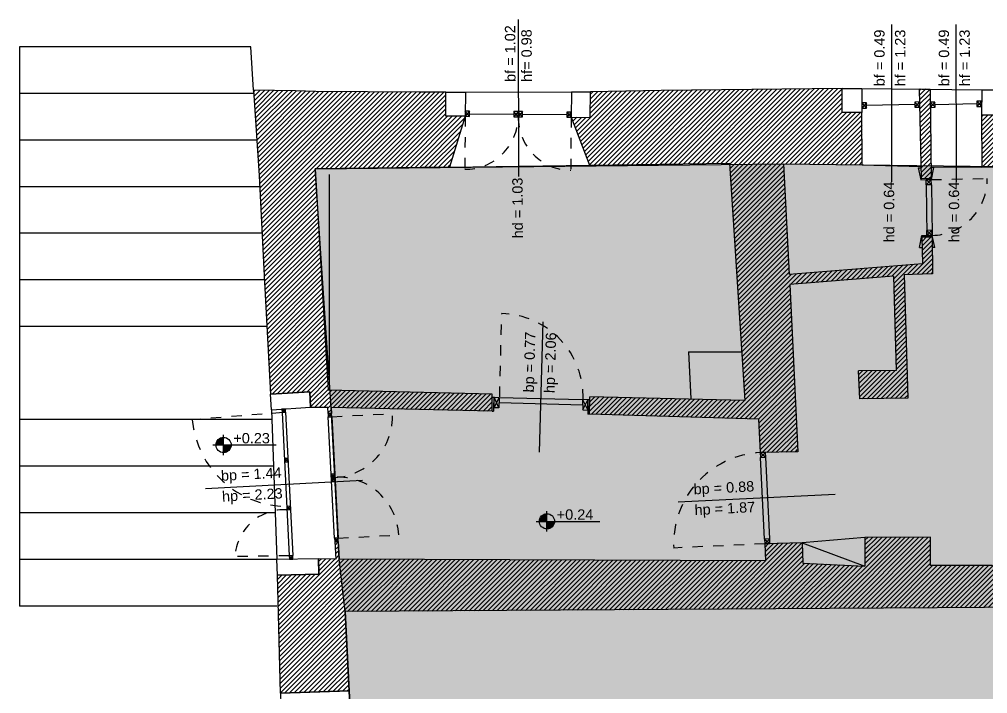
# Model space of a CAD drawing. Header units: millimetres. Extents: x -69 to 235, y 2 to 992.
# Drawn here: x -69.02 to -59.66, y 501.67 to 508.19 of the extents above; entities that cross this region are included whole.
import ezdxf
from ezdxf.enums import TextEntityAlignment as Align

# ---------------------------------------------------------------- set-up
doc = ezdxf.new("R2010")
doc.units = ezdxf.units.MM
doc.header["$LTSCALE"] = 0.01
doc.linetypes.add('HIDDEN2', pattern=[4.7625, 3.175, -1.5875])
for name, color, linetype in [('ob_A_linea_proiezione', 251, 'HIDDEN2'), ('ob_A_linea_v2', 251, 'Continuous'), ('ob_A_muro', 1, 'Continuous'), ('ob_A_muro_r', 252, 'Continuous'), ('ob_cornici corrette', 3, 'Continuous'), ('ob_Q 1_50', 250, 'Continuous'), ('ob_retino chiaro', 254, 'Continuous'), ('ob_serramento_s', 3, 'Continuous')]:
    doc.layers.add(name, color=color, linetype=linetype)
doc.styles.add('STYLE1', font='arial.ttf')

# ---------------------------------------------------------------- blocks, each defined once
blk = doc.blocks.new('hhh-flat-7-flat-1-flat-1-flat-1-flat-1')
at = {"layer": 'ob_Q 1_50'}
for p, q in [((0.3304, 5.6102), (0.3304, 5.8062)), ((0.2572, 5.7146), (0.3236, 5.7811)), ((0.2589, 5.7252), (0.313, 5.7793)), ((0.2593, 5.7079), (0.3304, 5.779)), ((0.2637, 5.7388), (0.2994, 5.7745)), ((0.2681, 5.7079), (0.3304, 5.7701)), ((0.2769, 5.7079), (0.3304, 5.7613)), ((0.2858, 5.7079), (0.3304, 5.7524)), ((0.2946, 5.7079), (0.3304, 5.7436)), ((0.3035, 5.7079), (0.3304, 5.7348)), ((0.3123, 5.7079), (0.3304, 5.7259)), ((0.3211, 5.7079), (0.3304, 5.7171)), ((0.33, 5.7079), (0.3304, 5.7082)), ((0.2274, 5.7079), (0.8398, 5.7079)), ((0.3304, 5.6375), (0.4007, 5.7079)), ((0.3304, 5.6464), (0.3918, 5.7079)), ((0.3304, 5.6552), (0.383, 5.7079)), ((0.3304, 5.6641), (0.3742, 5.7079)), ((0.3304, 5.6729), (0.3653, 5.7079)), ((0.3304, 5.6817), (0.3565, 5.7079)), ((0.3304, 5.6906), (0.3477, 5.7079)), ((0.3304, 5.6994), (0.3388, 5.7079)), ((0.3363, 5.6346), (0.4036, 5.702)), ((0.3467, 5.6362), (0.402, 5.6915)), ((0.3593, 5.6403), (0.3979, 5.6789))]:
    blk.add_line(p, q, dxfattribs=at)
blk.add_circle((0.3304, 5.7079), 0.0735, dxfattribs=at)

msp = doc.modelspace()

# ---------------------------------------------------------------- hatches: boundary and pattern name
at = {"layer": 'ob_A_muro_r'}
h = msp.add_hatch(dxfattribs=at)
h.set_pattern_fill('ANSI31', color=256, scale=0.01)
h.paths.add_polyline_path([(-64.7126, 507.2501), (-64.9009, 507.2501), (-64.8996, 507.4832), (-65.1567, 507.4847), (-66.1557, 507.4884), (-66.3534, 507.4965), (-66.7595, 507.5016), (-66.7046, 506.6798), (-66.6558, 505.71), (-66.5947, 504.567), (-66.2155, 504.5884), (-66.2071, 504.4394), (-66.0412, 504.4394), (-66.0377, 504.379), (-66.0043, 504.3811), (-66.007, 504.4377), (-64.4519, 504.4016), (-64.4519, 504.5655), (-66.0378, 504.6051), (-66.1622, 506.7426), (-64.8657, 506.7603)])
h = msp.add_hatch(dxfattribs=at)
h.set_pattern_fill('ANSI31', color=256, scale=0.01)
h.paths.add_polyline_path([(-54.2768, 507.5479), (-54.3802, 507.547), (-54.3802, 507.5462), (-54.7587, 507.5431), (-56.595, 507.5297), (-56.5967, 507.283), (-56.7806, 507.2837), (-56.5978, 506.8164), (-55.7172, 506.8406), (-55.6508, 504.9208), (-56.1956, 504.9144), (-57.9144, 504.894), (-57.9376, 505.2847), (-57.9438, 505.3736), (-58.0739, 505.365), (-58.0648, 505.2343), (-58.0497, 504.8531), (-58.022, 504.4477), (-58.0111, 504.295), (-57.8808, 504.3044), (-57.8947, 504.4982), (-57.9079, 504.7638), (-56.6166, 504.7791), (-56.5999, 504.5407), (-56.0225, 504.5462), (-56.0225, 504.7862), (-55.6463, 504.7907), (-55.5853, 503.0257), (-56.6272, 503.0033), (-57.7995, 502.9794), (-57.8237, 503.3725), (-57.9537, 503.3645), (-57.9269, 502.9294), (-58.7533, 502.9193), (-59.6203, 502.9128), (-60.217, 502.9109), (-60.2164, 503.1842), (-60.85, 503.1827), (-60.85, 502.9053), (-61.4508, 502.9347), (-61.4574, 503.1305), (-61.8179, 503.1218), (-61.8098, 502.9575), (-65.9313, 502.9728), (-65.9406, 503.1441), (-65.9722, 503.1423), (-65.964, 502.9725), (-66.1301, 502.9767), (-66.1267, 502.8277), (-66.5267, 502.8178), (-66.4979, 501.6772), (-65.8339, 501.7001), (-65.8722, 502.4666), (-60.1517, 502.5038), (-56.489, 502.5276), (-56.4592, 501.5078), (-56.3916, 499.6897), (-56.3745, 499.3758), (-56.054, 499.3888), (-56.0569, 499.4588), (-55.4769, 499.4588), (-55.494, 499.7566), (-55.8251, 499.7477), (-55.923, 501.3686), (-54.2466, 501.3697), (-54.1455, 499.6081), (-53.8103, 499.6122), (-53.8122, 499.7737), (-53.9308, 499.7721), (-54.0223, 501.3657), (-51.9923, 501.3784), (-51.9706, 499.7961), (-53.0723, 499.7826), (-53.0704, 499.6213), (-51.9961, 499.631), (-52.0059, 498.5769), (-56.0058, 498.5394), (-56.0108, 498.6311), (-56.3315, 498.6223), (-56.3315, 498.5824), (-60.1515, 498.5824), (-60.3209, 498.5824), (-60.6796, 498.6189), (-64.9609, 498.6023), (-65.6786, 498.5943), (-65.6799, 498.6429), (-66.3335, 498.6129), (-66.2762, 497.7987), (-66.2331, 497.2612), (-65.8066, 497.278), (-65.7961, 497.0183), (-65.4983, 497.0304), (-65.4997, 497.0659), (-65.3884, 497.0759), (-65.4181, 497.3982), (-65.5305, 497.388), (-65.5572, 497.758), (-65.5709, 498.0217), (-65.5171, 498.0233), (-65.5179, 498.0805), (-65.5235, 498.1772), (-65.3701, 498.1781), (-65.3711, 498.2405), (-65.3362, 498.2403), (-63.7684, 498.2507), (-62.8352, 498.2635), (-62.3996, 498.2645), (-62.3996, 498.159), (-62.1176, 498.1591), (-62.1204, 498.2681), (-61.1095, 498.2707), (-60.4192, 498.276), (-59.2475, 498.2754), (-59.2448, 498.1696), (-58.9347, 498.1733), (-58.9354, 498.2576), (-56.0444, 498.2551), (-56.0442, 498.1862), (-55.7565, 498.1694), (-55.7561, 498.2243), (-54.0787, 498.2392), (-51.0644, 498.2392), (-51.0643, 498.0485), (-50.8398, 498.0485), (-50.8406, 498.2181), (-50.84, 498.2392), (-50.7746, 498.238), (-50.7768, 498.5824), (-50.8013, 498.5824), (-50.7991, 498.8121), (-50.8028, 499.7768), (-50.8024, 500.3174), (-51.0654, 500.3101), (-51.0655, 500.4691), (-51.6733, 500.4414), (-51.6741, 500.4521), (-51.6521, 501.1377), (-51.6296, 502.8717), (-51.6328, 502.9642), (-51.6481, 503.7126), (-51.6579, 504.0367), (-51.6529, 504.2342), (-51.6544, 504.3882), (-51.6609, 504.4416), (-51.6657, 504.4885), (-51.667, 504.7665), (-52.0216, 504.7529), (-52.0106, 504.2611), (-52.2359, 504.2611), (-52.2359, 504.1111), (-52.0102, 504.1111), (-52.0028, 501.5276), (-54.8086, 501.5161), (-55.6424, 501.5126), (-56.0411, 501.511), (-56.0878, 502.5393), (-55.4392, 502.5681), (-55.5734, 506.4318), (-54.2717, 506.4761), (-54.2728, 506.8812), (-54.1171, 506.886), (-54.121, 507.1501), (-54.2709, 507.1479)])
h.paths.add_polyline_path([(-51.6674, 500.1108), (-51.0653, 500.1089), (-51.0644, 498.5824), (-51.6652, 498.5786)], flags=16)
h = msp.add_hatch(dxfattribs=at)
h.set_pattern_fill('ANSI31', color=256, scale=0.01)
h.paths.add_polyline_path([(-60.573, 505.7065), (-60.5462, 504.7959), (-60.9103, 504.7917), (-60.8982, 504.522), (-60.4352, 504.5273), (-60.4696, 505.7204), (-60.3902, 505.7236), (-60.1953, 505.729), (-60.2003, 506.086), (-60.2985, 506.0847), (-60.2939, 505.8245), (-61.581, 505.7221), (-61.6368, 506.7907), (-60.8746, 506.781), (-60.8784, 507.2873), (-61.0707, 507.2873), (-61.0694, 507.5175), (-62.8176, 507.5002), (-63.5015, 507.4858), (-63.5044, 507.2392), (-63.6883, 507.2407), (-63.5102, 506.7789), (-62.1594, 506.7973), (-62.0087, 504.5057), (-63.5083, 504.5419), (-63.5108, 504.3737), (-61.8771, 504.3257), (-61.8612, 504.0015), (-61.4991, 504.0102), (-61.5749, 505.6268)])
h = msp.add_hatch(dxfattribs=at)
h.set_pattern_fill('ANSI31', color=256, scale=0.01)
h.paths.add_polyline_path([(-60.2205, 507.5138), (-60.3237, 507.5154), (-60.3063, 506.6498), (-60.2083, 506.652)])
h = msp.add_hatch(dxfattribs=at)
h.set_pattern_fill('ANSI31', color=256, scale=0.01)
h.paths.add_polyline_path([(-57.8049, 507.2882), (-57.9933, 507.2873), (-57.9931, 507.5204), (-59.5361, 507.5067), (-59.5391, 507.26), (-59.7229, 507.2616), (-59.7197, 506.7575), (-59.3172, 506.7605), (-59.3172, 507.1413), (-58.5136, 507.1413), (-58.5, 506.7666), (-58.1197, 506.7622), (-58.1171, 506.5828), (-58.1159, 506.5021), (-57.9851, 506.5032), (-57.9875, 506.7782), (-57.9559, 506.779)])
at = {"layer": 'ob_retino chiaro'}
h = msp.add_hatch(color=256, dxfattribs=at)
h.dxf.hatch_style = 1
h.paths.add_polyline_path([(-65.6786, 498.5943), (-65.8339, 501.7001), (-65.8722, 502.4666), (-65.9313, 502.9728), (-66.007, 504.4377), (-66.1622, 506.7426), (-61.6368, 506.7907), (-59.3172, 506.7605), (-58.1197, 506.7622), (-55.7171, 506.8369), (-54.2728, 506.8812), (-52.0816, 506.9477), (-52.0106, 504.2611), (-52.0028, 501.5276), (-51.9686, 500.101), (-51.0653, 500.1015), (-51.0644, 498.5824), (-56.0058, 498.5394), (-56.3315, 498.5824), (-60.3209, 498.5824), (-60.6796, 498.6189)])
h = msp.add_hatch(dxfattribs=at)
h.set_pattern_fill('ANGLE', color=256)
h.set_pattern_definition([(0, (122.567, 487.633), (0, 6.985), [5.08, -1.905]), (90, (122.567, 487.633), (-6.985, 4e-16), [5.08, -1.905])])
h.paths.add_polyline_path([(-65.6786, 498.5943), (-65.8339, 501.7001), (-65.8722, 502.4666), (-65.9313, 502.9728), (-66.007, 504.4377), (-66.1622, 506.7426), (-61.6368, 506.7907), (-59.3172, 506.7605), (-58.1197, 506.7622), (-55.7171, 506.8369), (-54.2728, 506.8812), (-52.0816, 506.9477), (-52.0106, 504.2611), (-52.0028, 501.5276), (-51.9686, 500.101), (-51.0653, 500.1015), (-51.0644, 498.5824), (-56.0058, 498.5394), (-56.3315, 498.5824), (-60.3209, 498.5824), (-60.6796, 498.6189)])

# ---------------------------------------------------------------- linework, layer by layer
at = {"layer": 'ob_A_linea_proiezione'}
for p, q in [((-64.7126, 507.2501), (-64.7173, 506.738)), ((-63.6883, 507.2407), (-63.6931, 506.7286)), ((-60.208, 506.6394), (-59.6681, 506.6489)), ((-64.3789, 504.5393), (-64.3595, 505.345)), ((-66.474, 504.3888), (-67.3502, 504.3201)), ((-66.0027, 504.3488), (-65.4164, 504.3793)), ((-65.9417, 503.1763), (-65.3554, 503.2068)), ((-61.8179, 503.1218), (-62.6976, 503.0803)), ((-66.413, 503.005), (-66.9374, 502.9972))]:
    msp.add_line(p, q, dxfattribs=at)
for centre, radius, start, end in [((-64.7126, 507.2501), 0.5121, 269.47265, 359.475), ((-63.6883, 507.2407), 0.5121, 179.4703, 269.47265), ((-60.208, 506.6394), 0.54, 270.76802, 1.01578), ((-64.3787, 504.5399), 0.8054, 358.18232, 88.63845), ((-66.0026, 504.348), 0.5871, 272.97688, 3.06178), ((-66.4315, 504.4048), 0.9226, 185.27146, 269.64135), ((-61.8179, 503.1218), 0.8807, 89.52505, 182.70052), ((-65.9417, 503.1771), 0.5871, 2.89199, 92.97688), ((-66.4596, 502.9729), 0.4777, 86.88928, 177.08369)]:
    msp.add_arc(centre, radius, start, end, dxfattribs=at)
at = {"layer": 'ob_A_linea_v2'}
for p, q in [((-64.7105, 507.4822), (-63.6861, 507.4851)), ((-60.8802, 507.5193), (-59.7207, 507.506)), ((-64.8657, 506.7603), (-63.5102, 506.7789)), ((-60.8746, 506.781), (-60.3105, 506.7652)), ((-60.2099, 506.7626), (-59.7197, 506.7575)), ((-66.5836, 504.4151), (-66.5314, 502.9701)), ((-60.85, 503.1827), (-61.4574, 503.1305)), ((-61.4574, 503.1305), (-60.85, 502.9053))]:
    msp.add_line(p, q, dxfattribs=at)
for points in [[(-69.0212, 507.9201), (-69.0212, 502.5201)], [(-66.783, 507.9201), (-69.0212, 507.9201)], [(-69.0212, 507.9201), (-69.0212, 502.5201)], [(-66.783, 507.9201), (-69.0212, 507.9201)], [(-66.7595, 507.5016), (-66.783, 507.9201)], [(-66.7574, 507.4701), (-69.0212, 507.4701)], [(-66.7273, 507.0201), (-69.0212, 507.0201)], [(-66.6991, 506.5701), (-69.0212, 506.5701)], [(-66.6764, 506.1201), (-69.0212, 506.1201)], [(-66.6537, 505.6701), (-69.0212, 505.6701)], [(-66.6296, 505.2201), (-69.0212, 505.2201)], [(-62.5556, 504.9756), (-62.045, 504.9765)], [(-62.5556, 504.9756), (-62.5333, 504.5204)], [(-66.5802, 504.3201), (-69.0212, 504.3201)], [(-66.5639, 503.8701), (-69.0212, 503.8701)], [(-66.5477, 503.4201), (-69.0212, 503.4201)], [(-66.5314, 502.9701), (-69.0212, 502.9701)], [(-66.5314, 502.5201), (-69.0212, 502.5201)]]:
    msp.add_lwpolyline(points, dxfattribs=at)
for p in [(-66.4249, 503.9299), (-66.402, 503.4683)]:
    msp.add_point(p, dxfattribs=at)
at = {"layer": 'ob_A_muro'}
for p, q in [((-66.7595, 507.5016), (-66.7046, 506.6798)), ((-66.3534, 507.4965), (-66.7595, 507.5016)), ((-66.1557, 507.4884), (-66.3534, 507.4965)), ((-66.1557, 507.4884), (-66.3534, 507.4965)), ((-65.1567, 507.4847), (-66.1557, 507.4884)), ((-64.8996, 507.4832), (-65.1567, 507.4847)), ((-60.3237, 507.5154), (-60.3063, 506.6498)), ((-60.2205, 507.5138), (-60.2083, 506.652)), ((-60.8746, 506.781), (-60.8784, 507.2873)), ((-64.7126, 507.2501), (-64.8657, 506.7603)), ((-63.6883, 507.2407), (-63.5102, 506.7789)), ((-66.7046, 506.6798), (-66.6558, 505.71)), ((-66.7046, 506.6798), (-66.6558, 505.71)), ((-60.3063, 506.6498), (-60.2083, 506.652)), ((-60.2985, 506.0847), (-60.2003, 506.086)), ((-60.2003, 506.086), (-60.1953, 505.729)), ((-60.2939, 505.8245), (-61.581, 505.7221)), ((-60.573, 505.7065), (-61.5749, 505.6268)), ((-60.573, 505.7065), (-60.5462, 504.7959)), ((-60.3902, 505.7236), (-60.4696, 505.7204)), ((-60.4696, 505.7204), (-60.4352, 504.5273)), ((-60.1953, 505.729), (-60.3902, 505.7236)), ((-61.5749, 505.6268), (-61.4991, 504.0102)), ((-60.5462, 504.7959), (-60.9103, 504.7917)), ((-60.8982, 504.522), (-60.9103, 504.7917)), ((-64.4519, 504.4016), (-64.4519, 504.5655)), ((-63.5108, 504.3737), (-63.5083, 504.5419)), ((-60.4352, 504.5273), (-60.8982, 504.522)), ((-66.2071, 504.4394), (-66.0412, 504.4394)), ((-66.0377, 504.379), (-66.0412, 504.4394)), ((-66.0043, 504.3811), (-66.0377, 504.379)), ((-64.4519, 504.4016), (-66.007, 504.4377)), ((-61.8771, 504.3257), (-63.5108, 504.3737)), ((-61.4991, 504.0102), (-61.8612, 504.0015)), ((-60.2164, 503.1842), (-60.85, 503.1827)), ((-60.85, 503.1827), (-60.85, 502.9053)), ((-60.217, 502.9109), (-60.2164, 503.1842)), ((-65.94, 503.1442), (-65.9734, 503.1423)), ((-65.9722, 503.1423), (-65.964, 502.9725)), ((-65.9406, 503.1441), (-65.9313, 502.9728)), ((-61.4574, 503.1305), (-61.8179, 503.1218)), ((-65.964, 502.9725), (-66.1301, 502.9767)), ((-61.8098, 502.9575), (-65.9313, 502.9728)), ((-61.4508, 502.9347), (-60.85, 502.9053)), ((-59.6203, 502.9128), (-60.217, 502.9109)), ((-66.4979, 501.6772), (-66.5267, 502.8185)), ((-60.1517, 502.5038), (-65.8722, 502.4666))]:
    msp.add_line(p, q, dxfattribs=at)
for points in [[(-64.7126, 507.2501), (-64.9009, 507.2501), (-64.8996, 507.4832)], [(-63.6883, 507.2407), (-63.5044, 507.2392), (-63.5015, 507.4858)], [(-61.0694, 507.5175), (-62.8176, 507.5002), (-63.5015, 507.4858), (-63.5015, 507.4858)], [(-60.8784, 507.2873), (-61.0707, 507.2873), (-61.0694, 507.5175)], [(-60.3237, 507.5154), (-60.2205, 507.5138)], [(-59.5361, 507.5067), (-59.5391, 507.26), (-59.7229, 507.2616), (-59.7197, 506.7575), (-59.3172, 506.7605), (-59.3172, 506.7605)], [(-64.8657, 506.7603), (-66.1622, 506.7426)], [(-66.1622, 506.7426), (-66.0378, 504.6051)], [(-63.5102, 506.7789), (-62.1594, 506.7973)], [(-62.1594, 506.7973), (-62.0087, 504.5057)], [(-61.6368, 506.7907), (-61.581, 505.7221)], [(-61.6368, 506.7907), (-60.8746, 506.781)], [(-60.2985, 506.0847), (-60.2939, 505.8245)], [(-66.6558, 505.71), (-66.5947, 504.567)], [(-66.5947, 504.567), (-66.2155, 504.5884), (-66.2071, 504.4394)], [(-64.4519, 504.5655), (-66.0378, 504.6051)], [(-62.0087, 504.5057), (-63.5083, 504.5419)], [(-66.007, 504.4377), (-66.0043, 504.3811)], [(-61.8771, 504.3257), (-61.8612, 504.0015)], [(-61.8179, 503.1218), (-61.8098, 502.9575)], [(-61.4574, 503.1305), (-61.4508, 502.9347)], [(-66.1301, 502.9767), (-66.1267, 502.8277)], [(-66.1267, 502.8277), (-66.5267, 502.8178)], [(-56.489, 502.5276), (-60.1517, 502.5038)], [(-65.8722, 502.4666), (-65.8339, 501.7001)], [(-65.8339, 501.7001), (-66.4979, 501.6772)]]:
    msp.add_lwpolyline(points, dxfattribs=at)
at = {"layer": 'ob_cornici corrette'}
for p, q in [((-64.8996, 507.4832), (-64.7105, 507.4822)), ((-64.7105, 507.4822), (-64.7126, 507.2501)), ((-63.6861, 507.4851), (-63.6883, 507.2407)), ((-63.6861, 507.4851), (-63.5015, 507.4858)), ((-61.0694, 507.5175), (-60.8802, 507.5193)), ((-60.8802, 507.5193), (-60.8784, 507.2873)), ((-59.7207, 507.506), (-59.7229, 507.2616)), ((-59.7207, 507.506), (-59.5361, 507.5067)), ((-66.2155, 504.5884), (-66.5947, 504.567)), ((-66.5836, 504.4151), (-66.5947, 504.567)), ((-66.2071, 504.4394), (-66.2155, 504.5884)), ((-66.5836, 504.4151), (-66.2071, 504.4394)), ((-66.5267, 502.8185), (-66.5314, 502.9707)), ((-66.4979, 501.6772), (-66.4896, 501.4336)), ((-65.8339, 501.7001), (-65.8221, 501.4635))]:
    msp.add_line(p, q, dxfattribs=at)
for points in [[(-66.5267, 502.8178), (-66.1267, 502.8277), (-66.1301, 502.9767), (-66.5314, 502.9701)], [(-66.4979, 501.6772), (-65.8339, 501.7001)]]:
    msp.add_lwpolyline(points, dxfattribs=at)
at = {"layer": 'ob_Q 1_50'}
for p, q in [((-64.2021, 508.1863), (-64.1977, 506.6687)), ((-60.5938, 508.1357), (-60.5938, 506.6181)), ((-59.971, 508.1357), (-59.9666, 506.6181)), ((-63.9608, 505.2641), (-63.9977, 504.0072)), ((-65.7057, 503.7313), (-67.2213, 503.6525)), ((-61.1386, 503.597), (-62.6544, 503.5224))]:
    msp.add_line(p, q, dxfattribs=at)
at = {"layer": 'ob_retino chiaro'}
msp.add_lwpolyline([(-65.6786, 498.5943), (-65.8339, 501.7001), (-65.8722, 502.4666), (-65.9313, 502.9728), (-66.007, 504.4377), (-66.1622, 506.7426), (-61.6368, 506.7907), (-59.3172, 506.7605), (-58.1197, 506.7622), (-55.7171, 506.8369), (-54.2728, 506.8812), (-52.0816, 506.9477), (-52.0106, 504.2611), (-52.0028, 501.5276), (-51.9686, 500.101), (-51.0653, 500.1015), (-51.0644, 498.5824), (-56.0058, 498.5394), (-56.3315, 498.5824), (-60.3209, 498.5824), (-60.6796, 498.6189)], close=True, dxfattribs=at)
at = {"layer": 'ob_serramento_s'}
for p, q in [((-60.8791, 507.3786), (-60.8343, 507.3294)), ((-60.8791, 507.3786), (-60.8343, 507.3294)), ((-60.8352, 507.3794), (-60.8788, 507.3286)), ((-60.8352, 507.3794), (-60.8788, 507.3286)), ((-60.3671, 507.3877), (-60.3207, 507.3385)), ((-60.3671, 507.3877), (-60.3207, 507.3385)), ((-60.3216, 507.3885), (-60.3666, 507.3377)), ((-60.3216, 507.3885), (-60.3666, 507.3377)), ((-60.2186, 507.386), (-60.1722, 507.3368)), ((-60.2186, 507.386), (-60.1722, 507.3368)), ((-60.1731, 507.3868), (-60.2182, 507.336)), ((-60.1731, 507.3868), (-60.2182, 507.336)), ((-59.769, 507.3949), (-59.7234, 507.3448)), ((-59.769, 507.3949), (-59.7234, 507.3448)), ((-59.7235, 507.3957), (-59.7685, 507.344)), ((-59.7235, 507.3957), (-59.7685, 507.344)), ((-64.6699, 507.2997), (-64.7126, 507.2501)), ((-64.6699, 507.2997), (-64.7126, 507.2501)), ((-64.6703, 507.2498), (-64.7121, 507.3001)), ((-64.6703, 507.2498), (-64.7121, 507.3001)), ((-64.2, 507.2954), (-64.2428, 507.2458)), ((-64.2, 507.2954), (-64.2428, 507.2458)), ((-64.2005, 507.2454), (-64.2423, 507.2958)), ((-64.2005, 507.2454), (-64.2423, 507.2958)), ((-64.1577, 507.295), (-64.2005, 507.2454)), ((-64.1577, 507.295), (-64.2005, 507.2454)), ((-64.1582, 507.245), (-64.2, 507.2954)), ((-64.1582, 507.245), (-64.2, 507.2954)), ((-63.6879, 507.2907), (-63.7306, 507.2411)), ((-63.6879, 507.2907), (-63.7306, 507.2411)), ((-63.7302, 507.2911), (-63.6883, 507.2407)), ((-63.7302, 507.2911), (-63.6883, 507.2407)), ((-60.3668, 507.3627), (-60.8348, 507.3544)), ((-60.3668, 507.3627), (-60.8348, 507.3544)), ((-59.7687, 507.369), (-60.1727, 507.3618)), ((-59.7687, 507.369), (-60.1727, 507.3618)), ((-64.6701, 507.2748), (-64.2425, 507.2708)), ((-64.6701, 507.2748), (-64.2425, 507.2708)), ((-64.1579, 507.27), (-63.7304, 507.2661)), ((-64.1579, 507.27), (-63.7304, 507.2661)), ((-60.3348, 506.7517), (-60.3103, 506.7522)), ((-60.3348, 506.7517), (-60.3103, 506.7522)), ((-60.1861, 506.7541), (-60.2098, 506.7536)), ((-60.1861, 506.7541), (-60.2098, 506.7536)), ((-60.3083, 506.6379), (-60.2082, 506.6394)), ((-60.3083, 506.6379), (-60.2082, 506.6394)), ((-60.258, 506.6387), (-60.2073, 506.5894)), ((-60.2573, 506.5885), (-60.258, 506.6387)), ((-60.258, 506.6387), (-60.2073, 506.5894)), ((-60.2573, 506.5885), (-60.258, 506.6387)), ((-60.2573, 506.5885), (-60.2082, 506.6394)), ((-60.2573, 506.5885), (-60.2082, 506.6394)), ((-60.2073, 506.5894), (-60.208, 506.6394)), ((-60.2073, 506.5894), (-60.208, 506.6394)), ((-60.2573, 506.5885), (-60.2507, 506.0985)), ((-60.2573, 506.5885), (-60.2507, 506.0985)), ((-60.2073, 506.5894), (-60.2008, 506.0994)), ((-60.2073, 506.5894), (-60.2008, 506.0994)), ((-60.2987, 506.0981), (-60.2005, 506.0994)), ((-60.2987, 506.0981), (-60.2005, 506.0994)), ((-60.2515, 506.1487), (-60.2008, 506.0994)), ((-60.2507, 506.0985), (-60.2515, 506.1487)), ((-60.2515, 506.1487), (-60.2008, 506.0994)), ((-60.2507, 506.0985), (-60.2515, 506.1487)), ((-60.2507, 506.0985), (-60.2016, 506.1494)), ((-60.2507, 506.0985), (-60.2016, 506.1494)), ((-60.2008, 506.0994), (-60.2015, 506.1494)), ((-60.2008, 506.0994), (-60.2015, 506.1494)), ((-60.3212, 505.9835), (-60.2967, 505.9839)), ((-60.3212, 505.9835), (-60.2967, 505.9839)), ((-60.1744, 505.9842), (-60.1989, 505.9839)), ((-60.1744, 505.9842), (-60.1989, 505.9839)), ((-64.4519, 504.5358), (-64.4339, 504.5358)), ((-64.4519, 504.5358), (-64.4339, 504.5358)), ((-64.4339, 504.5358), (-64.4376, 504.4012)), ((-64.4339, 504.5358), (-64.4376, 504.4012)), ((-64.3839, 504.5346), (-64.4364, 504.4359)), ((-64.3839, 504.5346), (-64.4364, 504.4359)), ((-64.3864, 504.4346), (-64.4339, 504.5358)), ((-64.3864, 504.4346), (-64.4339, 504.5358)), ((-64.3851, 504.4846), (-63.5771, 504.4644)), ((-64.3851, 504.4846), (-63.5771, 504.4644)), ((-64.3839, 504.5346), (-63.5782, 504.5144)), ((-64.3839, 504.5346), (-63.5782, 504.5144)), ((-63.5782, 504.5144), (-63.5282, 504.4132)), ((-63.5782, 504.5144), (-63.5282, 504.4132)), ((-63.576, 504.4144), (-63.5282, 504.5131)), ((-63.576, 504.4144), (-63.5282, 504.5131)), ((-63.5282, 504.5132), (-63.5282, 504.3742)), ((-63.5087, 504.5127), (-63.5282, 504.5132)), ((-63.5282, 504.5132), (-63.5282, 504.3742)), ((-63.5087, 504.5127), (-63.5282, 504.5132)), ((-66.4822, 504.3892), (-66.413, 503.005)), ((-66.4822, 504.3892), (-66.413, 503.005)), ((-66.4478, 504.3914), (-66.3791, 503.0068)), ((-66.4478, 504.3914), (-66.3791, 503.0068)), ((-64.4533, 504.4016), (-64.4376, 504.4012)), ((-64.4533, 504.4016), (-64.4376, 504.4012)), ((-65.9751, 503.1745), (-66.036, 504.3471)), ((-65.9751, 503.1745), (-66.036, 504.3471)), ((-66.0027, 504.3488), (-65.9417, 503.1763)), ((-66.0027, 504.3488), (-65.9417, 503.1763)), ((-63.5108, 504.3737), (-63.5282, 504.3742)), ((-63.5108, 504.3737), (-63.5282, 504.3742)), ((-61.8106, 504.0039), (-61.8589, 503.956)), ((-61.8106, 504.0039), (-61.8589, 503.956)), ((-61.8612, 504.0014), (-61.8084, 503.9585)), ((-61.8612, 504.0014), (-61.8084, 503.9585)), ((-61.8201, 503.1672), (-61.8589, 503.956)), ((-61.8201, 503.1672), (-61.8589, 503.956)), ((-61.7696, 503.1697), (-61.8084, 503.9585)), ((-61.7696, 503.1697), (-61.8084, 503.9585)), ((-66.0056, 503.7608), (-65.9722, 503.7626)), ((-66.0056, 503.7608), (-65.9722, 503.7626)), ((-61.8201, 503.1672), (-61.7674, 503.1243)), ((-61.8201, 503.1672), (-61.7674, 503.1243)), ((-61.7696, 503.1697), (-61.8179, 503.1218)), ((-61.7696, 503.1697), (-61.8179, 503.1218))]:
    msp.add_line(p, q, dxfattribs=at)
for points in [[(-60.8791, 507.3786), (-60.8788, 507.3286), (-60.8343, 507.3294), (-60.8352, 507.3794), (-60.8791, 507.3786)], [(-60.8791, 507.3786), (-60.8788, 507.3286), (-60.8343, 507.3294), (-60.8352, 507.3794), (-60.8791, 507.3786)], [(-60.3671, 507.3877), (-60.3666, 507.3377), (-60.3207, 507.3385), (-60.3216, 507.3885), (-60.3671, 507.3877)], [(-60.3671, 507.3877), (-60.3666, 507.3377), (-60.3207, 507.3385), (-60.3216, 507.3885), (-60.3671, 507.3877)], [(-60.2186, 507.386), (-60.2182, 507.336), (-60.1722, 507.3368), (-60.1731, 507.3868), (-60.2186, 507.386)], [(-60.2186, 507.386), (-60.2182, 507.336), (-60.1722, 507.3368), (-60.1731, 507.3868), (-60.2186, 507.386)], [(-59.769, 507.3949), (-59.7685, 507.344), (-59.7234, 507.3448), (-59.7235, 507.3957), (-59.769, 507.3949)], [(-59.769, 507.3949), (-59.7685, 507.344), (-59.7234, 507.3448), (-59.7235, 507.3957), (-59.769, 507.3949)], [(-64.7126, 507.2501), (-64.6703, 507.2498), (-64.6699, 507.2997), (-64.7121, 507.3001), (-64.7126, 507.2501)], [(-64.7126, 507.2501), (-64.6703, 507.2498), (-64.6699, 507.2997), (-64.7121, 507.3001), (-64.7126, 507.2501)], [(-64.2428, 507.2458), (-64.2005, 507.2454), (-64.2, 507.2954), (-64.2423, 507.2958), (-64.2428, 507.2458)], [(-64.2428, 507.2458), (-64.2005, 507.2454), (-64.2, 507.2954), (-64.2423, 507.2958), (-64.2428, 507.2458)], [(-64.2005, 507.2454), (-64.1582, 507.245), (-64.1577, 507.295), (-64.2, 507.2954), (-64.2005, 507.2454)], [(-64.2005, 507.2454), (-64.1582, 507.245), (-64.1577, 507.295), (-64.2, 507.2954), (-64.2005, 507.2454)], [(-63.7306, 507.2411), (-63.6883, 507.2407), (-63.6879, 507.2907), (-63.7302, 507.2911), (-63.7306, 507.2411)], [(-63.7306, 507.2411), (-63.6883, 507.2407), (-63.6879, 507.2907), (-63.7302, 507.2911), (-63.7306, 507.2411)], [(-60.3348, 506.7517), (-60.3083, 506.6379)], [(-60.3348, 506.7517), (-60.3083, 506.6379)], [(-60.1861, 506.7541), (-60.2082, 506.6394)], [(-60.1861, 506.7541), (-60.2082, 506.6394)], [(-60.2082, 506.6394), (-60.2582, 506.6385)], [(-60.2082, 506.6394), (-60.2582, 506.6385)], [(-60.2073, 506.5894), (-60.2573, 506.5885)], [(-60.2073, 506.5894), (-60.2573, 506.5885)], [(-60.3212, 505.9835), (-60.2987, 506.0981)], [(-60.3212, 505.9835), (-60.2987, 506.0981)], [(-60.2016, 506.1494), (-60.2516, 506.1485)], [(-60.2016, 506.1494), (-60.2516, 506.1485)], [(-60.2008, 506.0994), (-60.2507, 506.0985)], [(-60.2008, 506.0994), (-60.2507, 506.0985)], [(-60.1744, 505.9842), (-60.2008, 506.0994)], [(-60.1744, 505.9842), (-60.2008, 506.0994)], [(-66.4499, 504.4237), (-66.4838, 504.4215), (-66.4822, 504.3892), (-66.4483, 504.3914), (-66.4499, 504.4237)], [(-66.4499, 504.4237), (-66.4838, 504.4215), (-66.4822, 504.3892), (-66.4483, 504.3914), (-66.4499, 504.4237)], [(-66.4838, 504.4215), (-66.4483, 504.3914)], [(-66.4838, 504.4215), (-66.4483, 504.3914)], [(-66.4499, 504.4237), (-66.4822, 504.3892)], [(-66.4499, 504.4237), (-66.4822, 504.3892)], [(-66.0043, 504.3811), (-66.0377, 504.3794), (-66.036, 504.3471), (-66.0027, 504.3488), (-66.0043, 504.3811)], [(-66.0043, 504.3811), (-66.0377, 504.3794), (-66.036, 504.3471), (-66.0027, 504.3488), (-66.0043, 504.3811)], [(-66.0377, 504.3794), (-66.0027, 504.3488)], [(-66.0377, 504.3794), (-66.0027, 504.3488)], [(-66.0043, 504.3811), (-66.036, 504.3471)], [(-66.0043, 504.3811), (-66.036, 504.3471)], [(-66.426, 503.946), (-66.4602, 503.9438), (-66.4585, 503.9115), (-66.4244, 503.9137), (-66.426, 503.946)], [(-66.426, 503.946), (-66.4602, 503.9438), (-66.4585, 503.9115), (-66.4244, 503.9137), (-66.426, 503.946)], [(-66.4602, 503.9438), (-66.4244, 503.9137)], [(-66.4602, 503.9438), (-66.4244, 503.9137)], [(-66.426, 503.946), (-66.4585, 503.9115)], [(-66.426, 503.946), (-66.4585, 503.9115)], [(-65.9738, 503.7948), (-66.0072, 503.7931), (-66.0056, 503.7608), (-65.9722, 503.7626), (-65.9738, 503.7948)], [(-65.9738, 503.7948), (-66.0072, 503.7931), (-66.0056, 503.7608), (-65.9722, 503.7626), (-65.9738, 503.7948)], [(-66.0072, 503.7931), (-65.9722, 503.7626)], [(-66.0072, 503.7931), (-65.9722, 503.7626)], [(-65.9738, 503.7948), (-66.0056, 503.7608)], [(-65.9738, 503.7948), (-66.0056, 503.7608)], [(-65.9722, 503.7626), (-66.0056, 503.7608), (-66.0039, 503.7285), (-65.9705, 503.7303), (-65.9722, 503.7626)], [(-65.9722, 503.7626), (-66.0056, 503.7608), (-66.0039, 503.7285), (-65.9705, 503.7303), (-65.9722, 503.7626)], [(-66.0056, 503.7608), (-65.9705, 503.7303)], [(-66.0056, 503.7608), (-65.9705, 503.7303)], [(-65.9722, 503.7626), (-66.0039, 503.7285)], [(-65.9722, 503.7626), (-66.0039, 503.7285)], [(-66.4031, 503.4844), (-66.4373, 503.4822), (-66.4356, 503.45), (-66.4015, 503.4521), (-66.4031, 503.4844)], [(-66.4031, 503.4844), (-66.4373, 503.4822), (-66.4356, 503.45), (-66.4015, 503.4521), (-66.4031, 503.4844)], [(-66.4373, 503.4822), (-66.4015, 503.4521)], [(-66.4373, 503.4822), (-66.4015, 503.4521)], [(-66.4031, 503.4844), (-66.4356, 503.45)], [(-66.4031, 503.4844), (-66.4356, 503.45)], [(-65.9417, 503.1763), (-65.9751, 503.1745), (-65.9734, 503.1423), (-65.94, 503.144), (-65.9417, 503.1763)], [(-65.9417, 503.1763), (-65.9751, 503.1745), (-65.9734, 503.1423), (-65.94, 503.144), (-65.9417, 503.1763)], [(-65.9751, 503.1745), (-65.94, 503.144)], [(-65.9751, 503.1745), (-65.94, 503.144)], [(-65.9417, 503.1763), (-65.9734, 503.1423)], [(-65.9417, 503.1763), (-65.9734, 503.1423)], [(-66.3791, 503.0068), (-66.413, 503.005), (-66.4113, 502.9721), (-66.3774, 502.9726), (-66.3791, 503.0068)], [(-66.3791, 503.0068), (-66.413, 503.005), (-66.4113, 502.9721), (-66.3774, 502.9726), (-66.3791, 503.0068)], [(-66.413, 503.005), (-66.3779, 502.9744)], [(-66.413, 503.005), (-66.3779, 502.9744)], [(-66.3791, 503.0068), (-66.4113, 502.9721)], [(-66.3791, 503.0068), (-66.4113, 502.9721)]]:
    msp.add_lwpolyline(points, dxfattribs=at)
for points in [[(-64.3864, 504.4346), (-64.4364, 504.4359), (-64.4339, 504.5358), (-64.3839, 504.5346)], [(-64.3864, 504.4346), (-64.4364, 504.4359), (-64.4339, 504.5358), (-64.3839, 504.5346)], [(-63.576, 504.4144), (-63.5282, 504.4132), (-63.5282, 504.5132), (-63.5782, 504.5144)], [(-63.576, 504.4144), (-63.5282, 504.4132), (-63.5282, 504.5132), (-63.5782, 504.5144)], [(-61.8612, 504.0014), (-61.8589, 503.956), (-61.8084, 503.9585), (-61.8106, 504.0039)], [(-61.8612, 504.0014), (-61.8589, 503.956), (-61.8084, 503.9585), (-61.8106, 504.0039)], [(-61.8201, 503.1672), (-61.8179, 503.1218), (-61.7674, 503.1243), (-61.7696, 503.1697)], [(-61.8201, 503.1672), (-61.8179, 503.1218), (-61.7674, 503.1243), (-61.7696, 503.1697)]]:
    msp.add_lwpolyline(points, close=True, dxfattribs=at)

# ---------------------------------------------------------------- block references
at = {"layer": 'ob_Q 1_50'}
for p in [(-67.3782, 498.3675), (-64.2527, 497.6302)]:
    msp.add_blockref('hhh-flat-7-flat-1-flat-1-flat-1-flat-1', p, dxfattribs=at)

# ---------------------------------------------------------------- texts
at = {"layer": 'ob_Q 1_50', "style": 'STYLE1'}
for s, rotation, p in [('bf = 1.02', 90.31956, (-64.2762, 507.5821)), ('hf= 0.98', 90.31956, (-64.1179, 507.5821)), ('bf = 0.49', 90.1544, (-60.7085, 507.5404)), ('hf = 1.23', 90.1544, (-60.5079, 507.5398)), ('bf = 0.49', 90.31956, (-60.084, 507.54)), ('hf = 1.23', 90.31956, (-59.8835, 507.54)), ('hd = 1.03', 90.31956, (-64.205, 506.0716)), ('hd = 0.64', 90.1544, (-60.6155, 506.0329)), ('hd = 0.64', 90.31956, (-59.9867, 506.0329)), ('bp = 0.77', 88.47612, (-64.0989, 504.583)), ('hp = 2.06', 88.47612, (-63.8985, 504.5766)), ('bp = 1.44', 3.13124, (-67.0727, 503.7785)), ('bp = 0.88', 2.97164, (-62.5055, 503.6479)), ('hp = 2.23', 3.13124, (-67.0628, 503.5782)), ('hp = 1.87', 2.97164, (-62.4962, 503.4476))]:
    msp.add_text(s, height=0.1, rotation=rotation, dxfattribs=at).set_placement(p, align=Align.MIDDLE_LEFT)
for tag, p in [('+0.23', (-66.7766, 504.0911)), ('+0.24', (-63.6511, 503.3538))]:
    msp.add_attdef(tag, text='000', height=0.1, dxfattribs=at).set_placement(p, align=Align.CENTER)

doc.saveas('drawing.dxf')
